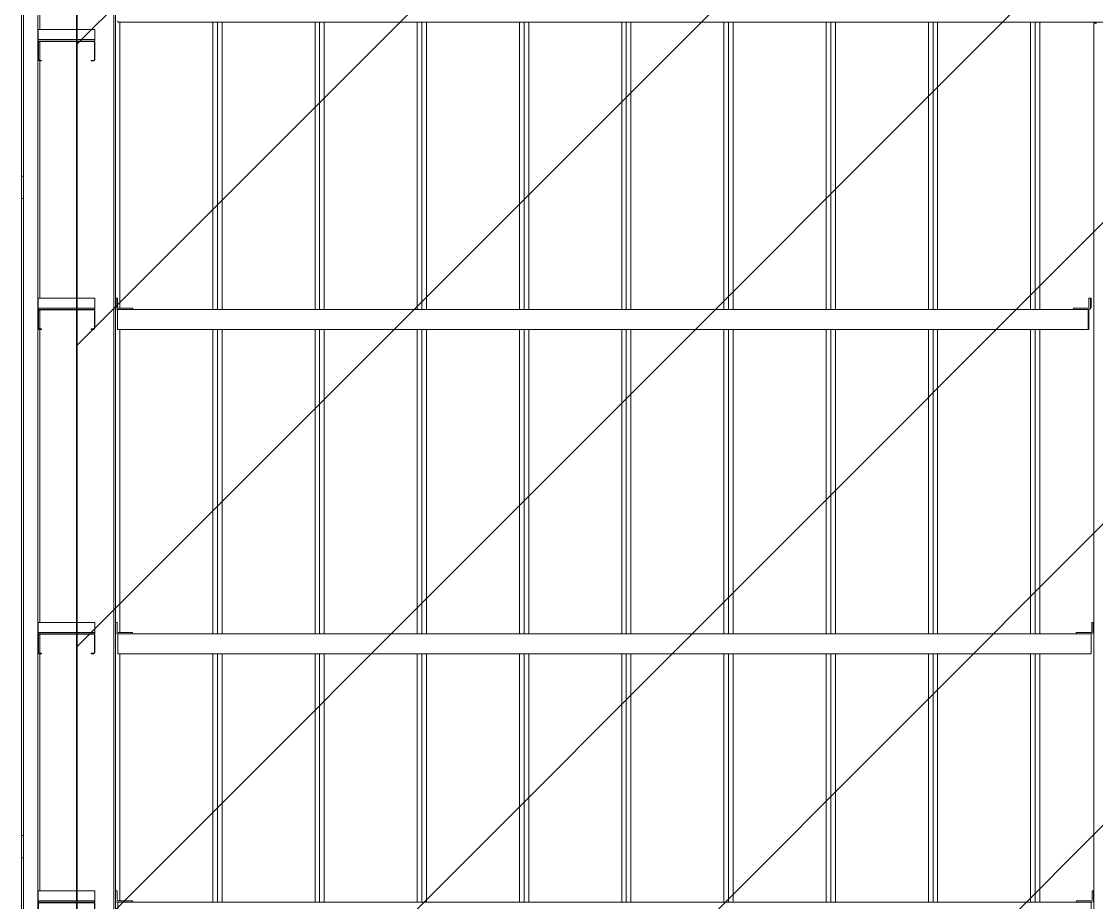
# Model space of a CAD drawing. Header units: metres. Extents: x -5.1 to 74.4, y -0.9 to 14.
# Drawn here: x -0.247 to 4.561, y 2.899 to 6.837 of the extents above; entities that cross this region are included whole.
import ezdxf

# ---------------------------------------------------------------- set-up
doc = ezdxf.new("R2010")
doc.units = ezdxf.units.M
doc.linetypes.add('Dash dot', pattern=[1.05, 0.5, -0.25, 0.05, -0.25])
for name, color, linetype, lineweight in [('1', 7, 'Continuous', 18), ('2', 7, 'Continuous', 9), ('A LARGUEROS', 7, 'Continuous', 9), ('A LARGUEROS CORTES', 7, 'Continuous', 9), ('A-EJES', 7, 'Continuous', 18), ('GMI-COLUMNAS', 7, 'Continuous', 18)]:
    doc.layers.add(name, color=color, linetype=linetype, lineweight=lineweight)
doc.layers.add('ATR-ACHURADO', color=9, linetype='Continuous')
doc.layers.add('ATR-AREAS', color=1, linetype='Continuous')

# ---------------------------------------------------------------- blocks, each defined once
blk = doc.blocks.new('MontenC-Calibre14-GMI 1 - MONTEN _C_ 10_ CAL14 CON CLIPS A COLUMNA-1578772-CORTE TRANSVERSAL 1-1_')
at = {"layer": '2', "color": 8, "lineweight": 5, "true_color": 0x808080}
for p, q in [((-0.1732, 0.5102), (-0.1732, 0.551)), ((0.0808, 0.551), (-0.1732, 0.551)), ((0.0808, 0.551), (0.0808, 0.5102)), ((-0.1732, 0.5064), (-0.1732, 0.5102)), ((-0.1732, 0.5), (-0.1732, 0.5064)), ((0.0808, 0.5064), (-0.1732, 0.5064)), ((-0.1673, 0.5), (-0.1732, 0.5)), ((0.0808, 0.5), (0.0749, 0.5)), ((0.0808, 0.5102), (0.0808, 0.5064)), ((0.0808, 0.5064), (0.0808, 0.5))]:
    blk.add_line(p, q, dxfattribs=at)
at = {"layer": 'A LARGUEROS CORTES', "color": 8, "lineweight": 5, "true_color": 0x808080}
for p, q in [((-0.1732, 0.4941), (-0.1732, 0.417)), ((-0.1713, 0.417), (-0.1713, 0.4941)), ((0.0749, 0.5), (-0.1673, 0.5)), ((-0.1673, 0.4981), (0.0749, 0.4981)), ((0.0789, 0.4941), (0.0789, 0.417)), ((0.0808, 0.417), (0.0808, 0.4941)), ((-0.1572, 0.413), (-0.1673, 0.413)), ((-0.1673, 0.4111), (-0.1572, 0.4111)), ((-0.1572, 0.4111), (-0.1572, 0.413)), ((0.0749, 0.413), (0.0648, 0.413)), ((0.0648, 0.413), (0.0648, 0.4111)), ((0.0648, 0.4111), (0.0749, 0.4111))]:
    blk.add_line(p, q, dxfattribs=at)
for centre, radius, start, end in [((-0.1673, 0.4941), 0.0059, 90, 180), ((-0.1673, 0.4941), 0.004, 90, 180), ((0.0749, 0.4941), 0.0059, 360, 90), ((0.0749, 0.4941), 0.004, 360, 90), ((-0.1673, 0.417), 0.0059, 180, 270), ((-0.1673, 0.417), 0.004, 180, 270), ((0.0749, 0.417), 0.0059, 270, 360), ((0.0749, 0.417), 0.004, 270, 360)]:
    blk.add_arc(centre, radius, start, end, dxfattribs=at)
blk = doc.blocks.new('MontenC-Calibre14-GMI 1 - MONTEN _C_ 10_ CAL14 CON CLIPS A COLUMNA-1578773-CORTE TRANSVERSAL 1-1_')
at = {"layer": '2', "color": 8, "lineweight": 5, "true_color": 0x808080}
for p, q in [((-0.1732, 5.5602), (-0.1732, 5.601)), ((0.0808, 5.601), (-0.1732, 5.601)), ((0.0808, 5.601), (0.0808, 5.5602)), ((-0.1732, 5.5564), (-0.1732, 5.5602)), ((-0.1732, 5.55), (-0.1732, 5.5564)), ((0.0808, 5.5564), (-0.1732, 5.5564)), ((-0.1673, 5.55), (-0.1732, 5.55)), ((0.0808, 5.55), (0.0749, 5.55)), ((0.0808, 5.5602), (0.0808, 5.5564)), ((0.0808, 5.5564), (0.0808, 5.55))]:
    blk.add_line(p, q, dxfattribs=at)
at = {"layer": 'A LARGUEROS CORTES', "color": 8, "lineweight": 5, "true_color": 0x808080}
for p, q in [((-0.1732, 5.5441), (-0.1732, 5.467)), ((-0.1713, 5.467), (-0.1713, 5.5441)), ((0.0749, 5.55), (-0.1673, 5.55)), ((-0.1673, 5.5481), (0.0749, 5.5481)), ((0.0789, 5.5441), (0.0789, 5.467)), ((0.0808, 5.467), (0.0808, 5.5441)), ((-0.1572, 5.463), (-0.1673, 5.463)), ((-0.1673, 5.4611), (-0.1572, 5.4611)), ((-0.1572, 5.4611), (-0.1572, 5.463)), ((0.0749, 5.463), (0.0648, 5.463)), ((0.0648, 5.463), (0.0648, 5.4611)), ((0.0648, 5.4611), (0.0749, 5.4611))]:
    blk.add_line(p, q, dxfattribs=at)
for centre, radius, start, end in [((-0.1673, 5.5441), 0.0059, 90, 180), ((-0.1673, 5.5441), 0.004, 90, 180), ((0.0749, 5.5441), 0.0059, 360, 90), ((0.0749, 5.5441), 0.004, 360, 90), ((-0.1673, 5.467), 0.0059, 180, 270), ((-0.1673, 5.467), 0.004, 180, 270), ((0.0749, 5.467), 0.0059, 270, 360), ((0.0749, 5.467), 0.004, 270, 360)]:
    blk.add_arc(centre, radius, start, end, dxfattribs=at)
blk = doc.blocks.new('MontenC-Calibre14-GMI 1 - MONTEN _C_ 10_ CAL14 CON CLIPS A COLUMNA-1578774-CORTE TRANSVERSAL 1-1_')
at = {"layer": '2', "color": 8, "lineweight": 5, "true_color": 0x808080}
for p, q in [((-0.1732, 6.7602), (-0.1732, 6.801)), ((0.0808, 6.801), (-0.1732, 6.801)), ((0.0808, 6.801), (0.0808, 6.7602)), ((-0.1732, 6.7564), (-0.1732, 6.7602)), ((-0.1732, 6.75), (-0.1732, 6.7564)), ((0.0808, 6.7564), (-0.1732, 6.7564)), ((-0.1673, 6.75), (-0.1732, 6.75)), ((0.0808, 6.75), (0.0749, 6.75)), ((0.0808, 6.7602), (0.0808, 6.7564)), ((0.0808, 6.7564), (0.0808, 6.75))]:
    blk.add_line(p, q, dxfattribs=at)
at = {"layer": 'A LARGUEROS CORTES', "color": 8, "lineweight": 5, "true_color": 0x808080}
for p, q in [((-0.1732, 6.7441), (-0.1732, 6.667)), ((-0.1713, 6.667), (-0.1713, 6.7441)), ((0.0749, 6.75), (-0.1673, 6.75)), ((-0.1673, 6.7481), (0.0749, 6.7481)), ((0.0789, 6.7441), (0.0789, 6.667)), ((0.0808, 6.667), (0.0808, 6.7441)), ((-0.1572, 6.663), (-0.1673, 6.663)), ((-0.1673, 6.6611), (-0.1572, 6.6611)), ((-0.1572, 6.6611), (-0.1572, 6.663)), ((0.0749, 6.663), (0.0648, 6.663)), ((0.0648, 6.663), (0.0648, 6.6611)), ((0.0648, 6.6611), (0.0749, 6.6611))]:
    blk.add_line(p, q, dxfattribs=at)
for centre, radius, start, end in [((-0.1673, 6.7441), 0.0059, 90, 180), ((-0.1673, 6.7441), 0.004, 90, 180), ((0.0749, 6.7441), 0.0059, 360, 90), ((0.0749, 6.7441), 0.004, 360, 90), ((-0.1673, 6.667), 0.0059, 180, 270), ((-0.1673, 6.667), 0.004, 180, 270), ((0.0749, 6.667), 0.0059, 270, 360), ((0.0749, 6.667), 0.004, 270, 360)]:
    blk.add_arc(centre, radius, start, end, dxfattribs=at)
blk = doc.blocks.new('IR - W14X22-1578503-CORTE TRANSVERSAL 1-1_')
at = {"layer": 'GMI-COLUMNAS'}
for p, q in [((0.1654, 9.0611), (0.1654, 2)), ((-0.1655, 7.8611), (-0.1655, 6.801)), ((0.1739, 6.9314), (0.1739, 5.601)), ((-0.1655, 6.7481), (-0.1655, 6.663)), ((-0.1655, 6.6611), (-0.1655, 5.601)), ((-0.1655, 5.5481), (-0.1655, 5.463)), ((0.1739, 5.5541), (0.1739, 4.151)), ((-0.1655, 5.4611), (-0.1655, 4.151)), ((-0.1655, 4.0981), (-0.1655, 4.013)), ((0.1739, 4.1083), (0.1739, 2.951)), ((-0.1655, 4.0111), (-0.1655, 2.951)), ((0.1739, 2.9083), (0.1739, 2.04))]:
    blk.add_line(p, q, dxfattribs=at)
blk = doc.blocks.new('MontenC-Calibre14-GMI 1 - MONTEN _C_ 10_ CAL14 CON CLIPS A COLUMNA-1602256-CORTE TRANSVERSAL 1-1_')
at = {"layer": '2', "color": 8, "lineweight": 5, "true_color": 0x808080}
for p, q in [((0.1803, 2.951), (0.1739, 2.951)), ((0.1739, 2.951), (0.1739, 2.9082)), ((0.1803, 2.9102), (0.1803, 2.951)), ((4.5475, 2.951), (4.5411, 2.951)), ((4.5411, 2.951), (4.5411, 2.9102)), ((4.5475, 2.9082), (4.5475, 2.951)), ((0.1822, 2.9), (0.2499, 2.9)), ((0.2499, 2.9064), (0.1841, 2.9064)), ((0.2499, 2.9), (0.2499, 2.9064)), ((4.5373, 2.9064), (4.4715, 2.9064)), ((4.4715, 2.9064), (4.4715, 2.9)), ((4.4715, 2.9), (4.5392, 2.9))]:
    blk.add_line(p, q, dxfattribs=at)
for centre, radius, start, end in [((0.1822, 2.9082), 0.00825, 180, 270), ((0.1841, 2.9102), 0.00379, 180, 270), ((4.5373, 2.9102), 0.00379, 270, 0), ((4.5392, 2.9082), 0.00825, 270, 0)]:
    blk.add_arc(centre, radius, start, end, dxfattribs=at)
at = {"layer": 'A LARGUEROS', "color": 8, "lineweight": 5, "true_color": 0x808080}
for p, q in [((4.5375, 2.9), (0.1839, 2.9)), ((0.1839, 2.8941), (0.1839, 2.9)), ((0.1839, 2.8941), (0.1839, 2.817)), ((4.5375, 2.9), (4.5375, 2.8941)), ((4.5375, 2.817), (4.5375, 2.8941)), ((0.1839, 2.8111), (0.1839, 2.817)), ((0.1839, 2.8111), (4.5375, 2.8111)), ((4.5375, 2.817), (4.5375, 2.8111))]:
    blk.add_line(p, q, dxfattribs=at)
blk = doc.blocks.new('MontenC-Calibre14-GMI 1 - MONTEN _C_ 10_ CAL14 CON CLIPS A COLUMNA-1602291-CORTE TRANSVERSAL 1-1_')
at = {"layer": '2', "color": 8, "lineweight": 5, "true_color": 0x808080}
for p, q in [((0.1803, 4.151), (0.1739, 4.151)), ((0.1739, 4.151), (0.1739, 4.1082)), ((0.1803, 4.1102), (0.1803, 4.151)), ((4.5464, 4.151), (4.54, 4.151)), ((4.54, 4.151), (4.54, 4.1102)), ((4.5464, 4.1082), (4.5464, 4.151)), ((0.1822, 4.1), (0.2499, 4.1)), ((0.2499, 4.1064), (0.1841, 4.1064)), ((0.2499, 4.1), (0.2499, 4.1064)), ((4.5362, 4.1064), (4.4704, 4.1064)), ((4.4704, 4.1064), (4.4704, 4.1)), ((4.4704, 4.1), (4.5382, 4.1))]:
    blk.add_line(p, q, dxfattribs=at)
for centre, radius, start, end in [((0.1822, 4.1082), 0.00825, 180, 270), ((0.1841, 4.1102), 0.00379, 180, 270), ((4.5362, 4.1102), 0.00379, 270, 0), ((4.5382, 4.1082), 0.00825, 270, 0)]:
    blk.add_arc(centre, radius, start, end, dxfattribs=at)
at = {"layer": 'A LARGUEROS', "color": 8, "lineweight": 5, "true_color": 0x808080}
for p, q in [((4.5364, 4.1), (0.1839, 4.1)), ((0.1839, 4.0941), (0.1839, 4.1)), ((0.1839, 4.0941), (0.1839, 4.017)), ((4.5364, 4.1), (4.5364, 4.0941)), ((4.5364, 4.017), (4.5364, 4.0941)), ((0.1839, 4.0111), (0.1839, 4.017)), ((0.1839, 4.0111), (4.5364, 4.0111)), ((4.5364, 4.017), (4.5364, 4.0111))]:
    blk.add_line(p, q, dxfattribs=at)
blk = doc.blocks.new('MontenC-Calibre14-GMI 1 - MONTEN _C_ 10_ CAL14 CON CLIPS A COLUMNA-1602365-CORTE TRANSVERSAL 1-1_')
at = {"layer": '2', "color": 8, "lineweight": 5, "true_color": 0x808080}
for p, q in [((0.1792, 5.601), (0.1728, 5.601)), ((0.1728, 5.601), (0.1728, 5.5582)), ((0.1792, 5.5602), (0.1792, 5.601)), ((0.182, 5.601), (0.1792, 5.601)), ((0.182, 5.601), (0.182, 5.5602)), ((4.5333, 5.601), (4.5269, 5.601)), ((4.5269, 5.601), (4.5269, 5.5602)), ((4.5333, 5.5582), (4.5333, 5.601)), ((4.5333, 5.601), (4.5362, 5.601)), ((4.5362, 5.601), (4.5362, 5.5582)), ((0.181, 5.55), (0.2488, 5.55)), ((0.2488, 5.5564), (0.183, 5.5564)), ((0.2488, 5.55), (0.2488, 5.5564)), ((0.2516, 5.5564), (0.2488, 5.5564)), ((0.2516, 5.5564), (0.2516, 5.55)), ((4.5232, 5.5564), (4.4574, 5.5564)), ((4.4574, 5.5564), (4.4574, 5.55)), ((4.4574, 5.55), (4.5251, 5.55)), ((4.5251, 5.55), (4.5279, 5.55)), ((4.5279, 5.55), (4.5261, 5.55))]:
    blk.add_line(p, q, dxfattribs=at)
for centre, major_axis, start_param, end_param in [((0.181, 5.5582), (0, 0.00825), 1.570796, 3.141593), ((0.183, 5.5602), (0, 0.00379), 1.570796, 3.141593), ((0.1858, 5.5602), (0, 0.00379), 1.570796, 3.141593), ((4.5232, 5.5602), (0, 0.00379), 3.141593, 4.712389), ((4.5251, 5.5582), (0, 0.00825), 3.141593, 4.712389), ((4.5279, 5.5582), (0, 0.00825), 3.141593, 4.712389)]:
    blk.add_ellipse(centre, major_axis=major_axis, ratio=0.999938, start_param=start_param, end_param=end_param, dxfattribs=at)
at = {"layer": 'A LARGUEROS', "color": 8, "lineweight": 5, "true_color": 0x808080}
for p, q in [((0.1828, 5.5441), (0.1828, 5.467)), ((4.5234, 5.55), (0.1829, 5.55)), ((4.5233, 5.467), (4.5233, 5.5441)), ((4.5261, 5.5481), (4.5234, 5.5481)), ((4.5251, 5.55), (4.5261, 5.55)), ((4.5262, 5.467), (4.5262, 5.5441)), ((0.1829, 5.4611), (4.5234, 5.4611)), ((4.5234, 5.463), (4.5235, 5.463)), ((4.5234, 5.463), (4.526, 5.463)), ((4.5235, 5.4611), (4.5234, 5.4611)), ((4.5234, 5.4611), (4.526, 5.4611)), ((4.5235, 5.463), (4.5235, 5.4611)), ((4.526, 5.463), (4.5261, 5.463)), ((4.526, 5.4611), (4.526, 5.463)), ((4.5261, 5.4611), (4.526, 5.4611))]:
    blk.add_line(p, q, dxfattribs=at)
for centre, major_axis, start_param, end_param in [((0.1829, 5.5441), (0, 0.0059), 0, 1.570796), ((4.5234, 5.5441), (0, 0.0059), 0, 1.570796), ((4.5261, 5.5441), (0, 0.0059), 5.759587, 6.021386), ((4.5261, 5.5441), (0, 0.004), 4.712389, 6.283185), ((0.1829, 5.467), (0, 0.0059), 1.570796, 3.141593), ((4.5234, 5.467), (0, 0.0059), 1.570796, 3.141593), ((4.5261, 5.467), (0, 0.004), 3.141593, 4.712389), ((4.5261, 5.467), (0, 0.0059), 3.141593, 3.926991)]:
    blk.add_ellipse(centre, major_axis=major_axis, ratio=0.011122, start_param=start_param, end_param=end_param, dxfattribs=at)
blk = doc.blocks.new('MontenC-Calibre14-GMI 1 - MONTEN _C_ 10_ CAL14 CON CLIPS A COLUMNA-1582845-CORTE TRANSVERSAL 1-1_')
at = {"layer": 'A LARGUEROS', "color": 8, "lineweight": 5, "true_color": 0x808080}
for q in [(0.1839, 6.8401), (9.8929, 6.8342)]:
    blk.add_line((0.1839, 6.8342), q, dxfattribs=at)
blk = doc.blocks.new('ESQUINERO_EXTERIOR_90__CAL24_MUROS_GMI_P026CHP001 - ESQUINERO EXTERIOR 90_-1493350-CORTE TRANSVERSAL 1-1_')
at = {"layer": '1', "lineweight": 5}
for p, q in [((-0.247, 3.198), (-0.238, 3.198)), ((-0.247, 3.198), (-0.247, 0.15)), ((-0.238, 0.15), (-0.247, 0.15))]:
    blk.add_line(p, q, dxfattribs=at)

msp = doc.modelspace()

# ---------------------------------------------------------------- hatches: boundary and pattern name
at = {"layer": 'ATR-ACHURADO'}
h = msp.add_hatch(dxfattribs=at)
h.set_pattern_fill('ANSI31', scale=0.3)
h.paths.add_polyline_path([(0, 0.3), (4.6, 0.3), (4.6, 6.6), (5.04, 6.6), (5.04, 10.4277), (0, 10.4277)])

# ---------------------------------------------------------------- linework, layer by layer
at = {"layer": '1'}
for p, q in [((-0.238, 10.5984), (-0.238, 0.15)), ((-0.174, 0.15), (-0.174, 10.5984))]:
    msp.add_line(p, q, dxfattribs=at)
at = {"layer": '1', "color": 254, "lineweight": 5, "true_color": 0xe5e5e5}
for p, q in [((0.1926, 6.8342), (0.1926, 5.5564)), ((0.6084, 6.8342), (0.6084, 5.55)), ((0.6291, 5.55), (0.6291, 6.8342)), ((0.6291, 6.8342), (0.6291, 5.55)), ((0.6498, 6.8342), (0.6498, 5.55)), ((1.0656, 6.8342), (1.0656, 5.55)), ((1.0863, 5.55), (1.0863, 6.8342)), ((1.0863, 6.8342), (1.0863, 5.55)), ((1.107, 6.8342), (1.107, 5.55)), ((1.5228, 6.8342), (1.5228, 5.55)), ((1.5435, 5.55), (1.5435, 6.8342)), ((1.5435, 6.8342), (1.5435, 5.55)), ((1.5642, 6.8342), (1.5642, 5.55)), ((1.98, 6.8342), (1.98, 5.55)), ((2.0007, 5.55), (2.0007, 6.8342)), ((2.0007, 6.8342), (2.0007, 5.55)), ((2.0214, 6.8342), (2.0214, 5.5498)), ((2.4372, 6.8342), (2.4372, 5.5498)), ((2.4579, 5.5498), (2.4579, 6.8342)), ((2.4579, 6.8342), (2.4579, 5.5498)), ((2.4786, 6.8342), (2.4786, 5.5498)), ((2.8944, 6.8342), (2.8944, 5.5499)), ((2.9151, 6.8342), (2.9151, 5.5499)), ((2.9358, 6.8342), (2.9358, 5.5499)), ((3.3516, 6.8342), (3.3516, 5.5499)), ((3.3723, 5.5499), (3.3723, 6.8342)), ((3.3723, 6.8342), (3.3723, 5.5499)), ((3.393, 6.8342), (3.393, 5.5499)), ((3.8088, 6.8342), (3.8088, 5.55)), ((3.8295, 5.55), (3.8295, 6.8342)), ((3.8295, 6.8342), (3.8295, 5.55)), ((3.8502, 6.8342), (3.8502, 5.55)), ((4.266, 6.8342), (4.266, 5.55)), ((4.2867, 5.55), (4.2867, 6.8342)), ((4.2867, 6.8342), (4.2867, 5.55)), ((4.3074, 6.8342), (4.3074, 5.55)), ((0.1926, 5.4611), (0.1926, 4.1064)), ((0.6084, 5.4611), (0.6084, 4.1)), ((0.6291, 4.1), (0.6291, 5.4611)), ((0.6291, 5.4611), (0.6291, 4.1)), ((0.6498, 5.4611), (0.6498, 4.1)), ((1.0656, 5.4611), (1.0656, 4.1)), ((1.0863, 4.1), (1.0863, 5.4611)), ((1.0863, 5.4611), (1.0863, 4.1)), ((1.107, 5.4611), (1.107, 4.1)), ((1.5228, 5.4611), (1.5228, 4.1)), ((1.5435, 4.1), (1.5435, 5.4611)), ((1.5435, 5.4611), (1.5435, 4.1)), ((1.5642, 5.4611), (1.5642, 4.1)), ((1.98, 5.4611), (1.98, 4.1)), ((2.0007, 4.1), (2.0007, 5.4611)), ((2.0007, 5.4611), (2.0007, 4.1)), ((2.0214, 5.4611), (2.0214, 4.0998)), ((2.4372, 5.4611), (2.4372, 4.0998)), ((2.4579, 4.0998), (2.4579, 5.4611)), ((2.4579, 5.4611), (2.4579, 4.0998)), ((2.4786, 5.4611), (2.4786, 4.0998)), ((2.8944, 5.4611), (2.8944, 4.0999)), ((2.9151, 5.4611), (2.9151, 4.0999)), ((2.9358, 5.4611), (2.9358, 4.0999)), ((3.3516, 5.4611), (3.3516, 4.0999)), ((3.3723, 4.0999), (3.3723, 5.4611)), ((3.3723, 5.4611), (3.3723, 4.0999)), ((3.393, 5.4611), (3.393, 4.0999)), ((3.8088, 5.4611), (3.8088, 4.1)), ((3.8295, 4.1), (3.8295, 5.4611)), ((3.8295, 5.4611), (3.8295, 4.1)), ((3.8502, 5.4611), (3.8502, 4.1)), ((4.266, 5.4611), (4.266, 4.1)), ((4.2867, 4.1), (4.2867, 5.4611)), ((4.2867, 5.4611), (4.2867, 4.1)), ((4.3074, 5.4611), (4.3074, 4.1)), ((0.1926, 4.0111), (0.1926, 2.9064)), ((0.6084, 4.0111), (0.6084, 2.9)), ((0.6291, 2.9), (0.6291, 4.0111)), ((0.6291, 4.0111), (0.6291, 2.9)), ((0.6498, 4.0111), (0.6498, 2.9)), ((1.0656, 4.0111), (1.0656, 2.9)), ((1.0863, 2.9), (1.0863, 4.0111)), ((1.0863, 4.0111), (1.0863, 2.9)), ((1.107, 4.0111), (1.107, 2.9)), ((1.5228, 4.0111), (1.5228, 2.9)), ((1.5435, 2.9), (1.5435, 4.0111)), ((1.5435, 4.0111), (1.5435, 2.9)), ((1.5642, 4.0111), (1.5642, 2.9)), ((1.98, 4.0111), (1.98, 2.9)), ((2.0007, 2.9), (2.0007, 4.0111)), ((2.0007, 4.0111), (2.0007, 2.9)), ((2.0214, 4.0111), (2.0214, 2.8998)), ((2.4372, 4.0111), (2.4372, 2.8998)), ((2.4579, 2.8998), (2.4579, 4.0111)), ((2.4579, 4.0111), (2.4579, 2.8998)), ((2.4786, 4.0111), (2.4786, 2.8998)), ((2.8944, 4.0111), (2.8944, 2.8999)), ((2.9151, 4.0111), (2.9151, 2.8999)), ((2.9358, 4.0111), (2.9358, 2.8999)), ((3.3516, 4.0111), (3.3516, 2.8999)), ((3.3723, 2.8999), (3.3723, 4.0111)), ((3.3723, 4.0111), (3.3723, 2.8999)), ((3.393, 4.0111), (3.393, 2.8999)), ((3.8088, 4.0111), (3.8088, 2.9)), ((3.8295, 2.9), (3.8295, 4.0111)), ((3.8295, 4.0111), (3.8295, 2.9)), ((3.8502, 4.0111), (3.8502, 2.9)), ((4.266, 4.0111), (4.266, 2.9)), ((4.2867, 2.9), (4.2867, 4.0111)), ((4.2867, 4.0111), (4.2867, 2.9)), ((4.3074, 4.0111), (4.3074, 2.9))]:
    msp.add_line(p, q, dxfattribs=at)
at = {"layer": 'A-EJES', "color": 253, "linetype": 'Dash dot', "true_color": 0xaaaaaa}
for p, q in [((0, 6.324), (0, 12.9021)), ((0, -0.3048), (0, 6.2732))]:
    msp.add_line(p, q, dxfattribs=at)
at = {"layer": 'ATR-AREAS', "lineweight": 35}
msp.add_lwpolyline([(0, 0.3), (4.6, 0.3), (4.6, 6.6), (5.04, 6.6), (5.04, 10.4277), (0, 10.4277)], close=True, dxfattribs=at)
at = {"layer": 'GMI-COLUMNAS'}
for q in [(4.5489, 1.751), (4.5607, 6.83)]:
    msp.add_line((4.5489, 6.83), q, dxfattribs=at)

# ---------------------------------------------------------------- block references
at = {"layer": '1', "lineweight": 5}
for p in [(0, 5.896), (0, 2.948), (0, 0)]:
    msp.add_blockref('ESQUINERO_EXTERIOR_90__CAL24_MUROS_GMI_P026CHP001 - ESQUINERO EXTERIOR 90_-1493350-CORTE TRANSVERSAL 1-1_', p, dxfattribs=at)
at = {"layer": 'A LARGUEROS', "color": 8, "lineweight": 5, "true_color": 0x808080}
for name, p in [('MontenC-Calibre14-GMI 1 - MONTEN _C_ 10_ CAL14 CON CLIPS A COLUMNA-1582845-CORTE TRANSVERSAL 1-1_', (0, 0)), ('MontenC-Calibre14-GMI 1 - MONTEN _C_ 10_ CAL14 CON CLIPS A COLUMNA-1578774-CORTE TRANSVERSAL 1-1_', (0, 0)), ('MontenC-Calibre14-GMI 1 - MONTEN _C_ 10_ CAL14 CON CLIPS A COLUMNA-1578773-CORTE TRANSVERSAL 1-1_', (0, 0)), ('MontenC-Calibre14-GMI 1 - MONTEN _C_ 10_ CAL14 CON CLIPS A COLUMNA-1602365-CORTE TRANSVERSAL 1-1_', (0, 0)), ('MontenC-Calibre14-GMI 1 - MONTEN _C_ 10_ CAL14 CON CLIPS A COLUMNA-1578772-CORTE TRANSVERSAL 1-1_', (0, 3.6)), ('MontenC-Calibre14-GMI 1 - MONTEN _C_ 10_ CAL14 CON CLIPS A COLUMNA-1602291-CORTE TRANSVERSAL 1-1_', (0, 0)), ('MontenC-Calibre14-GMI 1 - MONTEN _C_ 10_ CAL14 CON CLIPS A COLUMNA-1578772-CORTE TRANSVERSAL 1-1_', (0, 2.4)), ('MontenC-Calibre14-GMI 1 - MONTEN _C_ 10_ CAL14 CON CLIPS A COLUMNA-1602256-CORTE TRANSVERSAL 1-1_', (0, 0))]:
    msp.add_blockref(name, p, dxfattribs=at)
at = {"layer": 'GMI-COLUMNAS'}
msp.add_blockref('IR - W14X22-1578503-CORTE TRANSVERSAL 1-1_', (0, 0), dxfattribs=at)

doc.saveas('drawing.dxf')
